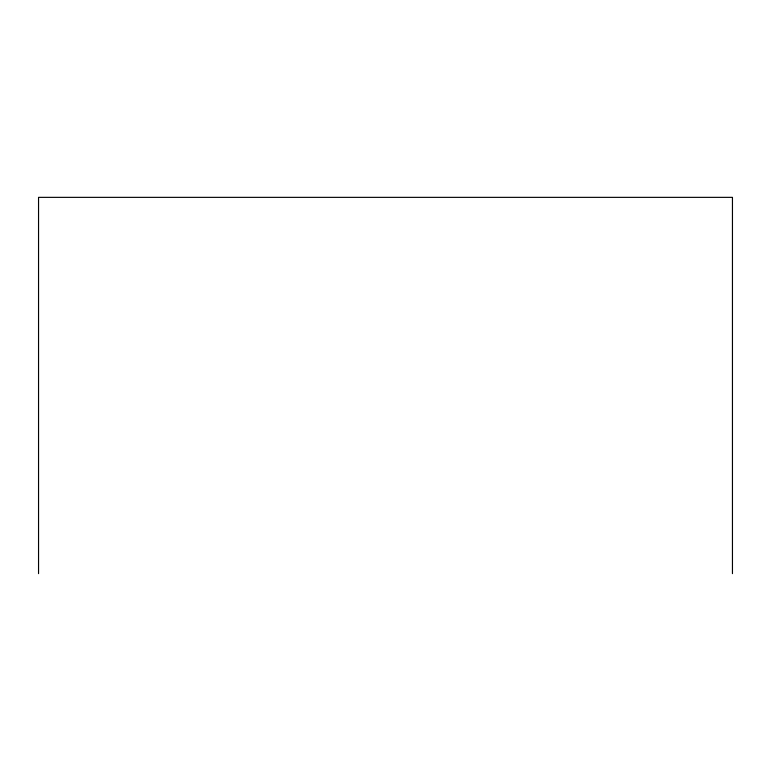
<?xml version="1.0" encoding="UTF-8"?>
<svg xmlns="http://www.w3.org/2000/svg" width="771" height="771" viewBox="0 0 771 771"><rect width="100%" height="100%" fill="white"/><g stroke="black" fill="none" stroke-linecap="round" stroke-linejoin="round"><path stroke-width="1.16" d="M732.45 573.643L732.45 197.357L38.55 197.357L38.55 573.643"/></g></svg>
